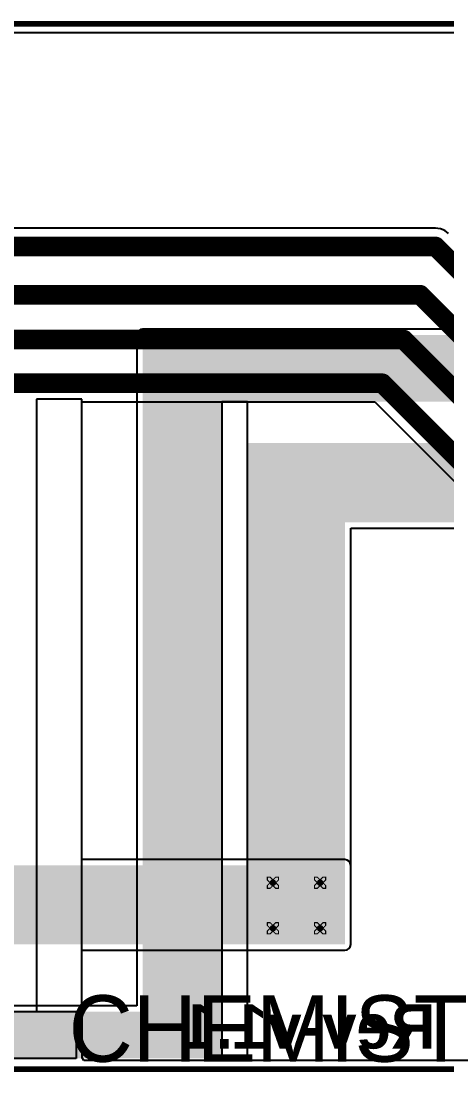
# Model space of a CAD drawing. Header units: inches. Extents: x -14 to 338, y 0 to 125.
# Drawn here: x 100.09 to 119.35, y -0.13 to 47.35 of the extents above; entities that cross this region are included whole.
import ezdxf

# ---------------------------------------------------------------- set-up
doc = ezdxf.new("R2010")
doc.units = ezdxf.units.IN
for name, color, linetype in [('Board Outline', 216, 'Continuous'), ('Bottom Layer', 5, 'Continuous'), ('Bottom Overlay', 54, 'Continuous'), ('Bottom Solder', 6, 'Continuous'), ('Drill Drawing', 1, 'Continuous'), ('Top Layer', 1, 'Continuous'), ('Top Overlay', 2, 'Continuous'), ('Top Solder', 216, 'Continuous'), ('Via Holes', 16, 'Continuous')]:
    doc.layers.add(name, color=color, linetype=linetype)
doc.styles.add('Arial_Bold', font='', dxfattribs={"height": 0.2})
doc.styles.add('High Tower Text', font='', dxfattribs={"height": 0.2})
doc.styles.get('Arial_Bold').set_extended_font_data('Arial', bold=True)
doc.styles.get('High Tower Text').set_extended_font_data('High Tower Text')

msp = doc.modelspace()

# ---------------------------------------------------------------- hatches: boundary and pattern name
at = {"layer": 'Bottom Layer'}
for points in [[(105.589, 0.485), (109.166, 0.485), (109.166, 33.169), (105.589, 33.169)], [(105.589, 30.156), (155.281, 30.156), (155.281, 33.169), (105.589, 33.169)], [(110.339, 24.698), (148.896, 24.698), (148.896, 28.285), (110.339, 28.285)], [(110.339, 5.633), (114.738, 5.633), (114.738, 28.285), (110.339, 28.285)], [(96.065, 0.485), (109.166, 0.485), (109.166, 2.605), (96.065, 2.605)]]:
    msp.add_hatch(color=5, dxfattribs=at).paths.add_polyline_path(points)
h = msp.add_hatch(color=5, dxfattribs=at)
edge = h.paths.add_edge_path()
edge.add_arc((111.482, 8.422), 0.3, 0, 360)
h = msp.add_hatch(color=5, dxfattribs=at)
edge = h.paths.add_edge_path()
edge.add_arc((113.615, 8.422), 0.3, 0, 360)
h = msp.add_hatch(color=5, dxfattribs=at)
edge = h.paths.add_edge_path()
edge.add_arc((111.482, 6.365), 0.3, 0, 360)
h = msp.add_hatch(color=5, dxfattribs=at)
edge = h.paths.add_edge_path()
edge.add_arc((113.615, 6.365), 0.3, 0, 360)
at = {"layer": 'Bottom Solder'}
h = msp.add_hatch(color=6, dxfattribs=at)
edge = h.paths.add_edge_path()
edge.add_arc((111.482, 8.422), 0.402, 0, 360)
h = msp.add_hatch(color=6, dxfattribs=at)
edge = h.paths.add_edge_path()
edge.add_arc((113.615, 8.422), 0.402, 0, 360)
h = msp.add_hatch(color=6, dxfattribs=at)
edge = h.paths.add_edge_path()
edge.add_arc((111.482, 6.365), 0.402, 0, 360)
h = msp.add_hatch(color=6, dxfattribs=at)
edge = h.paths.add_edge_path()
edge.add_arc((113.615, 6.365), 0.402, 0, 360)
at = {"layer": 'Top Layer'}
msp.add_hatch(color=1, dxfattribs=at).paths.add_polyline_path([(5.329, 5.633), (114.738, 5.633), (114.738, 9.206), (5.329, 9.206)])
h = msp.add_hatch(color=1, dxfattribs=at)
edge = h.paths.add_edge_path()
edge.add_arc((111.482, 8.422), 0.3, 0, 360)
h = msp.add_hatch(color=1, dxfattribs=at)
edge = h.paths.add_edge_path()
edge.add_arc((113.615, 8.422), 0.3, 0, 360)
h = msp.add_hatch(color=1, dxfattribs=at)
edge = h.paths.add_edge_path()
edge.add_arc((111.482, 6.365), 0.3, 0, 360)
h = msp.add_hatch(color=1, dxfattribs=at)
edge = h.paths.add_edge_path()
edge.add_arc((113.615, 6.365), 0.3, 0, 360)
at = {"layer": 'Top Solder'}
h = msp.add_hatch(color=216, dxfattribs=at)
edge = h.paths.add_edge_path()
edge.add_arc((111.482, 8.422), 0.402, 0, 360)
h = msp.add_hatch(color=216, dxfattribs=at)
edge = h.paths.add_edge_path()
edge.add_arc((113.615, 8.422), 0.402, 0, 360)
h = msp.add_hatch(color=216, dxfattribs=at)
edge = h.paths.add_edge_path()
edge.add_arc((111.482, 6.365), 0.402, 0, 360)
h = msp.add_hatch(color=216, dxfattribs=at)
edge = h.paths.add_edge_path()
edge.add_arc((113.615, 6.365), 0.402, 0, 360)
at = {"layer": 'Via Holes'}
h = msp.add_hatch(color=7, dxfattribs=at)
edge = h.paths.add_edge_path()
edge.add_arc((111.482, 8.422), 0.15, 0, 360)
h = msp.add_hatch(color=7, dxfattribs=at)
edge = h.paths.add_edge_path()
edge.add_arc((113.615, 8.422), 0.15, 0, 360)
h = msp.add_hatch(color=7, dxfattribs=at)
edge = h.paths.add_edge_path()
edge.add_arc((111.482, 6.365), 0.15, 0, 360)
h = msp.add_hatch(color=7, dxfattribs=at)
edge = h.paths.add_edge_path()
edge.add_arc((113.615, 6.365), 0.15, 0, 360)

# ---------------------------------------------------------------- linework, layer by layer
at = {"layer": 'Board Outline', "const_width": 0.254}
for points in [[(55.028, 47.222), (156.594, 47.222)], [(0, 0), (156.6, 0)]]:
    msp.add_lwpolyline(points, dxfattribs=at)
at = {"layer": 'Bottom Layer'}
for p, q in [((55.028, 46.834), (156.599, 46.834)), ((105.35, 33.268), (105.33, 33.169)), ((105.406, 33.352), (105.35, 33.268)), ((105.49, 33.408), (105.406, 33.352)), ((105.589, 33.428), (105.49, 33.408)), ((155.281, 33.428), (105.589, 33.428)), ((105.33, 33.169), (105.33, 30.156)), ((105.33, 30.156), (105.33, 2.864)), ((109.166, 30.15), (109.166, 0.485)), ((110.339, 30.15), (109.166, 30.15)), ((110.339, 0.485), (110.339, 30.15)), ((114.997, 5.633), (114.997, 24.439)), ((114.997, 24.439), (149.658, 24.439)), ((110.339, 0.515), (110.339, 5.374)), ((110.339, 5.374), (114.738, 5.374)), ((114.738, 5.374), (114.837, 5.393)), ((114.837, 5.393), (114.921, 5.449)), ((114.921, 5.449), (114.977, 5.533)), ((114.977, 5.533), (114.997, 5.633)), ((105.33, 2.864), (99.747, 2.864)), ((109.166, 0.485), (110.339, 0.485)), ((110.413, 0.388), (110.339, 0.515)), ((156.599, 0.388), (110.413, 0.388))]:
    msp.add_line(p, q, dxfattribs=at)
at = {"layer": 'Drill Drawing', "const_width": 0.0508}
for points in [[(111.228, 8.549), (111.228, 8.676)], [(111.228, 8.676), (111.355, 8.676)], [(111.228, 8.549), (111.355, 8.422)], [(111.355, 8.676), (111.482, 8.549)], [(111.482, 8.549), (111.609, 8.676)], [(111.609, 8.676), (111.736, 8.676)], [(111.609, 8.422), (111.736, 8.549)], [(111.736, 8.549), (111.736, 8.676)], [(113.361, 8.549), (113.361, 8.676)], [(113.361, 8.676), (113.488, 8.676)], [(113.361, 8.549), (113.488, 8.422)], [(113.488, 8.676), (113.615, 8.549)], [(113.615, 8.549), (113.742, 8.676)], [(113.742, 8.676), (113.869, 8.676)], [(113.742, 8.422), (113.869, 8.549)], [(113.869, 8.549), (113.869, 8.676)], [(111.228, 8.295), (111.355, 8.422)], [(111.228, 8.168), (111.228, 8.295)], [(111.228, 8.168), (111.355, 8.168)], [(111.355, 8.168), (111.482, 8.295)], [(111.482, 8.295), (111.609, 8.168)], [(111.609, 8.422), (111.736, 8.295)], [(111.609, 8.168), (111.736, 8.168)], [(111.736, 8.168), (111.736, 8.295)], [(113.361, 8.295), (113.488, 8.422)], [(113.361, 8.168), (113.361, 8.295)], [(113.361, 8.168), (113.488, 8.168)], [(113.488, 8.168), (113.615, 8.295)], [(113.615, 8.295), (113.742, 8.168)], [(113.742, 8.422), (113.869, 8.295)], [(113.742, 8.168), (113.869, 8.168)], [(113.869, 8.168), (113.869, 8.295)], [(111.228, 6.492), (111.228, 6.619)], [(111.228, 6.619), (111.355, 6.619)], [(111.228, 6.492), (111.355, 6.365)], [(111.228, 6.238), (111.355, 6.365)], [(111.228, 6.111), (111.228, 6.238)], [(111.355, 6.619), (111.482, 6.492)], [(111.355, 6.111), (111.482, 6.238)], [(111.482, 6.492), (111.609, 6.619)], [(111.482, 6.238), (111.609, 6.111)], [(111.609, 6.619), (111.736, 6.619)], [(111.609, 6.365), (111.736, 6.492)], [(111.609, 6.365), (111.736, 6.238)], [(111.736, 6.492), (111.736, 6.619)], [(111.736, 6.111), (111.736, 6.238)], [(113.361, 6.492), (113.361, 6.619)], [(113.361, 6.619), (113.488, 6.619)], [(113.361, 6.492), (113.488, 6.365)], [(113.361, 6.238), (113.488, 6.365)], [(113.361, 6.111), (113.361, 6.238)], [(113.488, 6.619), (113.615, 6.492)], [(113.488, 6.111), (113.615, 6.238)], [(113.615, 6.492), (113.742, 6.619)], [(113.615, 6.238), (113.742, 6.111)], [(113.742, 6.619), (113.869, 6.619)], [(113.742, 6.365), (113.869, 6.492)], [(113.742, 6.365), (113.869, 6.238)], [(113.869, 6.492), (113.869, 6.619)], [(113.869, 6.111), (113.869, 6.238)], [(111.228, 6.111), (111.355, 6.111)], [(111.609, 6.111), (111.736, 6.111)], [(113.361, 6.111), (113.488, 6.111)], [(113.742, 6.111), (113.869, 6.111)]]:
    msp.add_lwpolyline(points, dxfattribs=at)
at = {"layer": 'Drill Drawing', "const_width": 0.0254}
for points in [[(111.215, 8.676, 1), (111.24, 8.676, 1)], [(111.215, 8.676, 1), (111.24, 8.676, 1)], [(111.215, 8.549, 1), (111.24, 8.549, 1)], [(111.215, 8.549, 1), (111.24, 8.549, 1)], [(111.342, 8.676, 1), (111.367, 8.676, 1)], [(111.342, 8.676, 1), (111.367, 8.676, 1)], [(111.469, 8.549, 1), (111.494, 8.549, 1)], [(111.469, 8.549, 1), (111.494, 8.549, 1)], [(111.596, 8.676, 1), (111.621, 8.676, 1)], [(111.596, 8.676, 1), (111.621, 8.676, 1)], [(111.723, 8.676, 1), (111.748, 8.676, 1)], [(111.723, 8.676, 1), (111.748, 8.676, 1)], [(111.723, 8.549, 1), (111.748, 8.549, 1)], [(111.723, 8.549, 1), (111.748, 8.549, 1)], [(113.349, 8.676, 1), (113.374, 8.676, 1)], [(113.349, 8.676, 1), (113.374, 8.676, 1)], [(113.349, 8.549, 1), (113.374, 8.549, 1)], [(113.349, 8.549, 1), (113.374, 8.549, 1)], [(113.476, 8.676, 1), (113.501, 8.676, 1)], [(113.476, 8.676, 1), (113.501, 8.676, 1)], [(113.603, 8.549, 1), (113.628, 8.549, 1)], [(113.603, 8.549, 1), (113.628, 8.549, 1)], [(113.73, 8.676, 1), (113.755, 8.676, 1)], [(113.73, 8.676, 1), (113.755, 8.676, 1)], [(113.857, 8.676, 1), (113.882, 8.676, 1)], [(113.857, 8.676, 1), (113.882, 8.676, 1)], [(113.857, 8.549, 1), (113.882, 8.549, 1)], [(113.857, 8.549, 1), (113.882, 8.549, 1)], [(111.215, 8.295, 1), (111.24, 8.295, 1)], [(111.215, 8.295, 1), (111.24, 8.295, 1)], [(111.215, 8.168, 1), (111.24, 8.168, 1)], [(111.215, 8.168, 1), (111.24, 8.168, 1)], [(111.342, 8.422, 1), (111.367, 8.422, 1)], [(111.342, 8.422, 1), (111.367, 8.422, 1)], [(111.342, 8.168, 1), (111.367, 8.168, 1)], [(111.342, 8.168, 1), (111.367, 8.168, 1)], [(111.469, 8.295, 1), (111.494, 8.295, 1)], [(111.469, 8.295, 1), (111.494, 8.295, 1)], [(111.596, 8.422, 1), (111.621, 8.422, 1)], [(111.596, 8.422, 1), (111.621, 8.422, 1)], [(111.596, 8.168, 1), (111.621, 8.168, 1)], [(111.596, 8.168, 1), (111.621, 8.168, 1)], [(111.723, 8.295, 1), (111.748, 8.295, 1)], [(111.723, 8.295, 1), (111.748, 8.295, 1)], [(111.723, 8.168, 1), (111.748, 8.168, 1)], [(111.723, 8.168, 1), (111.748, 8.168, 1)], [(113.349, 8.295, 1), (113.374, 8.295, 1)], [(113.349, 8.295, 1), (113.374, 8.295, 1)], [(113.349, 8.168, 1), (113.374, 8.168, 1)], [(113.349, 8.168, 1), (113.374, 8.168, 1)], [(113.476, 8.422, 1), (113.501, 8.422, 1)], [(113.476, 8.422, 1), (113.501, 8.422, 1)], [(113.476, 8.168, 1), (113.501, 8.168, 1)], [(113.476, 8.168, 1), (113.501, 8.168, 1)], [(113.603, 8.295, 1), (113.628, 8.295, 1)], [(113.603, 8.295, 1), (113.628, 8.295, 1)], [(113.73, 8.422, 1), (113.755, 8.422, 1)], [(113.73, 8.422, 1), (113.755, 8.422, 1)], [(113.73, 8.168, 1), (113.755, 8.168, 1)], [(113.73, 8.168, 1), (113.755, 8.168, 1)], [(113.857, 8.295, 1), (113.882, 8.295, 1)], [(113.857, 8.295, 1), (113.882, 8.295, 1)], [(113.857, 8.168, 1), (113.882, 8.168, 1)], [(113.857, 8.168, 1), (113.882, 8.168, 1)], [(111.215, 6.619, 1), (111.24, 6.619, 1)], [(111.215, 6.619, 1), (111.24, 6.619, 1)], [(111.215, 6.492, 1), (111.24, 6.492, 1)], [(111.215, 6.492, 1), (111.24, 6.492, 1)], [(111.215, 6.238, 1), (111.24, 6.238, 1)], [(111.215, 6.238, 1), (111.24, 6.238, 1)], [(111.342, 6.619, 1), (111.367, 6.619, 1)], [(111.342, 6.619, 1), (111.367, 6.619, 1)], [(111.342, 6.365, 1), (111.367, 6.365, 1)], [(111.342, 6.365, 1), (111.367, 6.365, 1)], [(111.469, 6.492, 1), (111.494, 6.492, 1)], [(111.469, 6.492, 1), (111.494, 6.492, 1)], [(111.469, 6.238, 1), (111.494, 6.238, 1)], [(111.469, 6.238, 1), (111.494, 6.238, 1)], [(111.596, 6.619, 1), (111.621, 6.619, 1)], [(111.596, 6.619, 1), (111.621, 6.619, 1)], [(111.596, 6.365, 1), (111.621, 6.365, 1)], [(111.596, 6.365, 1), (111.621, 6.365, 1)], [(111.723, 6.619, 1), (111.748, 6.619, 1)], [(111.723, 6.619, 1), (111.748, 6.619, 1)], [(111.723, 6.492, 1), (111.748, 6.492, 1)], [(111.723, 6.492, 1), (111.748, 6.492, 1)], [(111.723, 6.238, 1), (111.748, 6.238, 1)], [(111.723, 6.238, 1), (111.748, 6.238, 1)], [(113.349, 6.619, 1), (113.374, 6.619, 1)], [(113.349, 6.619, 1), (113.374, 6.619, 1)], [(113.349, 6.492, 1), (113.374, 6.492, 1)], [(113.349, 6.492, 1), (113.374, 6.492, 1)], [(113.349, 6.238, 1), (113.374, 6.238, 1)], [(113.349, 6.238, 1), (113.374, 6.238, 1)], [(113.476, 6.619, 1), (113.501, 6.619, 1)], [(113.476, 6.619, 1), (113.501, 6.619, 1)], [(113.476, 6.365, 1), (113.501, 6.365, 1)], [(113.476, 6.365, 1), (113.501, 6.365, 1)], [(113.603, 6.492, 1), (113.628, 6.492, 1)], [(113.603, 6.492, 1), (113.628, 6.492, 1)], [(113.603, 6.238, 1), (113.628, 6.238, 1)], [(113.603, 6.238, 1), (113.628, 6.238, 1)], [(113.73, 6.619, 1), (113.755, 6.619, 1)], [(113.73, 6.619, 1), (113.755, 6.619, 1)], [(113.73, 6.365, 1), (113.755, 6.365, 1)], [(113.73, 6.365, 1), (113.755, 6.365, 1)], [(113.857, 6.619, 1), (113.882, 6.619, 1)], [(113.857, 6.619, 1), (113.882, 6.619, 1)], [(113.857, 6.492, 1), (113.882, 6.492, 1)], [(113.857, 6.492, 1), (113.882, 6.492, 1)], [(113.857, 6.238, 1), (113.882, 6.238, 1)], [(113.857, 6.238, 1), (113.882, 6.238, 1)], [(111.215, 6.111, 1), (111.24, 6.111, 1)], [(111.215, 6.111, 1), (111.24, 6.111, 1)], [(111.342, 6.111, 1), (111.367, 6.111, 1)], [(111.342, 6.111, 1), (111.367, 6.111, 1)], [(111.596, 6.111, 1), (111.621, 6.111, 1)], [(111.596, 6.111, 1), (111.621, 6.111, 1)], [(111.723, 6.111, 1), (111.748, 6.111, 1)], [(111.723, 6.111, 1), (111.748, 6.111, 1)], [(113.349, 6.111, 1), (113.374, 6.111, 1)], [(113.349, 6.111, 1), (113.374, 6.111, 1)], [(113.476, 6.111, 1), (113.501, 6.111, 1)], [(113.476, 6.111, 1), (113.501, 6.111, 1)], [(113.73, 6.111, 1), (113.755, 6.111, 1)], [(113.73, 6.111, 1), (113.755, 6.111, 1)], [(113.857, 6.111, 1), (113.882, 6.111, 1)], [(113.857, 6.111, 1), (113.882, 6.111, 1)]]:
    msp.add_lwpolyline(points, format="xyb", close=True, dxfattribs=at)
at = {"layer": 'Top Layer'}
for p, q in [((55.028, 46.834), (156.599, 46.834)), ((118.836, 37.994), (19.104, 37.994)), ((118.943, 37.98), (118.836, 37.994)), ((119.051, 37.966), (118.943, 37.98)), ((119.252, 37.883), (119.051, 37.966)), ((119.424, 37.75), (119.252, 37.883)), ((102.846, 30.266), (100.788, 30.266)), ((100.788, 30.266), (100.788, 2.605)), ((102.846, 2.605), (102.846, 30.266)), ((102.846, 9.465), (102.846, 30.151)), ((102.846, 30.151), (116.083, 30.151)), ((116.083, 30.151), (127.911, 18.324)), ((114.738, 9.465), (102.846, 9.465)), ((114.837, 9.445), (114.738, 9.465)), ((114.921, 9.389), (114.837, 9.445)), ((114.977, 9.305), (114.921, 9.389)), ((114.997, 9.206), (114.977, 9.305)), ((114.997, 5.633), (114.997, 9.206)), ((102.846, 2.63), (102.846, 5.374)), ((102.846, 5.374), (114.738, 5.374)), ((114.738, 5.374), (114.837, 5.393)), ((114.837, 5.393), (114.921, 5.449)), ((114.921, 5.449), (114.977, 5.533)), ((114.977, 5.533), (114.997, 5.633)), ((1.785, 2.605), (100.788, 2.605)), ((100.788, 2.605), (102.846, 2.605)), ((100.788, 2.605), (100.788, 2.605)), ((100.788, 2.605), (102.592, 2.605)), ((102.592, 2.605), (102.592, 0.48)), ((102.851, 2.605), (102.846, 2.63)), ((102.851, 0.515), (102.851, 2.605)), ((102.592, 0.48), (0.203, 0.48)), ((102.936, 0.388), (102.851, 0.515)), ((156.599, 0.388), (102.936, 0.388))]:
    msp.add_line(p, q, dxfattribs=at)
at = {"layer": 'Top Layer', "const_width": 0.889}
for points in [[(19.104, 37.162), (118.836, 37.162)], [(118.836, 37.162), (133.275, 22.722)], [(45.126, 34.985), (118.132, 34.985)], [(118.132, 34.985), (131.665, 21.452)], [(70.955, 32.955), (117.395, 32.955)], [(117.395, 32.955), (130.168, 20.182)], [(96.722, 30.984), (116.428, 30.984)], [(116.428, 30.984), (128.5, 18.912)]]:
    msp.add_lwpolyline(points, dxfattribs=at)
at = {"layer": 'Top Layer', "const_width": 0.445}
for points in [[(118.613, 37.162, 1), (119.058, 37.162, 1)], [(118.613, 37.162, 1), (119.058, 37.162, 1)], [(117.91, 34.985, 1), (118.354, 34.985, 1)], [(117.91, 34.985, 1), (118.354, 34.985, 1)], [(117.173, 32.955, 1), (117.618, 32.955, 1)], [(117.173, 32.955, 1), (117.618, 32.955, 1)], [(116.206, 30.984, 1), (116.65, 30.984, 1)], [(116.206, 30.984, 1), (116.65, 30.984, 1)]]:
    msp.add_lwpolyline(points, format="xyb", close=True, dxfattribs=at)

# ---------------------------------------------------------------- texts
at = {"layer": 'Bottom Overlay', "style": 'Arial_Bold', "text_generation_flag": 2}
msp.add_text('Rev-v1.1', height=2, dxfattribs=at).set_placement((118.834, 0.931))
at = {"layer": 'Top Overlay', "style": 'High Tower Text'}
msp.add_text('CHEMIST', height=3, dxfattribs=at).set_placement((102.247, 0.336))

doc.saveas('drawing.dxf')
